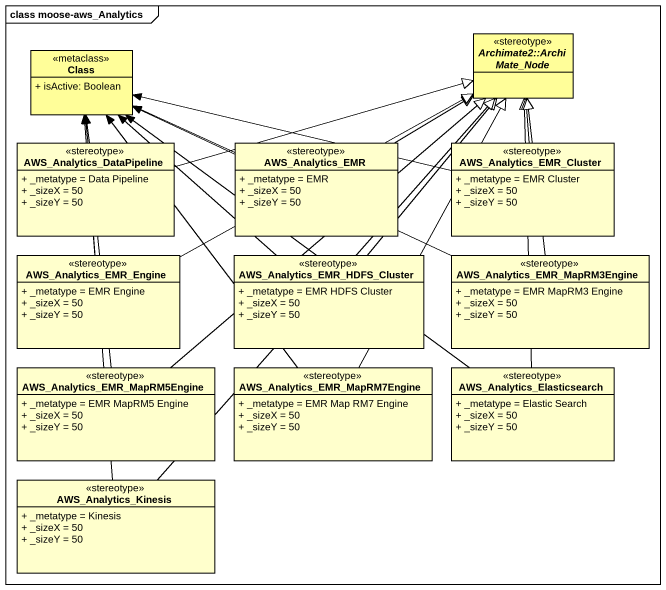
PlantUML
@startuml
mainframe class moose-aws_Analytics
hide circle
hide empty members
skinparam classAttributeIconSize 0
class "Class" as Class_ <<metaclass>> #FFFE99 {
  + isActive: Boolean
}
abstract class "Archimate2::ArchiMate_Node" as Archimate2_ArchiMate_Node <<stereotype>> #FFFE99
class AWS_Analytics_DataPipeline <<stereotype>> {
  + _metatype = Data Pipeline
  + _sizeX = 50
  + _sizeY = 50
}
class AWS_Analytics_EMR <<stereotype>> {
  + _metatype = EMR
  + _sizeX = 50
  + _sizeY = 50
}
class AWS_Analytics_EMR_Cluster <<stereotype>> {
  + _metatype = EMR Cluster
  + _sizeX = 50
  + _sizeY = 50
}
class AWS_Analytics_EMR_Engine <<stereotype>> {
  + _metatype = EMR Engine
  + _sizeX = 50
  + _sizeY = 50
}
class "AWS_Analytics_EMR_HDFS_Cluster" as AWS_Analytics_EMR_HDFS <<stereotype>> {
  + _metatype = EMR HDFS Cluster
  + _sizeX = 50
  + _sizeY = 50
}
class "AWS_Analytics_EMR_MapRM3Engine" as AWS_Analytics_EMR_2 <<stereotype>> {
  + _metatype = EMR MapRM3 Engine
  + _sizeX = 50
  + _sizeY = 50
}
class "AWS_Analytics_EMR_MapRM5Engine" as AWS_Analytics_EMR_3 <<stereotype>> {
  + _metatype = EMR MapRM5 Engine
  + _sizeX = 50
  + _sizeY = 50
}
class "AWS_Analytics_EMR_MapRM7Engine" as AWS_Analytics_EMR_4 <<stereotype>> {
  + _metatype = EMR Map RM7 Engine
  + _sizeX = 50
  + _sizeY = 50
}
class AWS_Analytics_Elasticsearch <<stereotype>> {
  + _metatype = Elastic Search
  + _sizeX = 50
  + _sizeY = 50
}
class AWS_Analytics_Kinesis <<stereotype>> {
  + _metatype = Kinesis
  + _sizeX = 50
  + _sizeY = 50
}
AWS_Analytics_DataPipeline -up-> Class_
AWS_Analytics_DataPipeline -right-|> Archimate2_ArchiMate_Node
AWS_Analytics_EMR -left-> Class_
AWS_Analytics_EMR -right-|> Archimate2_ArchiMate_Node
AWS_Analytics_EMR_Cluster -left-> Class_
AWS_Analytics_EMR_Cluster -up-|> Archimate2_ArchiMate_Node
AWS_Analytics_EMR_Engine -up-> Class_
AWS_Analytics_EMR_Engine -right-|> Archimate2_ArchiMate_Node
AWS_Analytics_EMR_HDFS -up-> Class_
AWS_Analytics_EMR_HDFS -up-|> Archimate2_ArchiMate_Node
AWS_Analytics_EMR_2 -left-> Class_
AWS_Analytics_EMR_2 -up-|> Archimate2_ArchiMate_Node
AWS_Analytics_EMR_3 -up-> Class_
AWS_Analytics_EMR_3 -up-|> Archimate2_ArchiMate_Node
AWS_Analytics_EMR_4 -up-> Class_
AWS_Analytics_EMR_4 -up-|> Archimate2_ArchiMate_Node
AWS_Analytics_Elasticsearch -up-> Class_
AWS_Analytics_Elasticsearch -up-|> Archimate2_ArchiMate_Node
AWS_Analytics_Kinesis -up-> Class_
AWS_Analytics_Kinesis -up-|> Archimate2_ArchiMate_Node
@enduml
